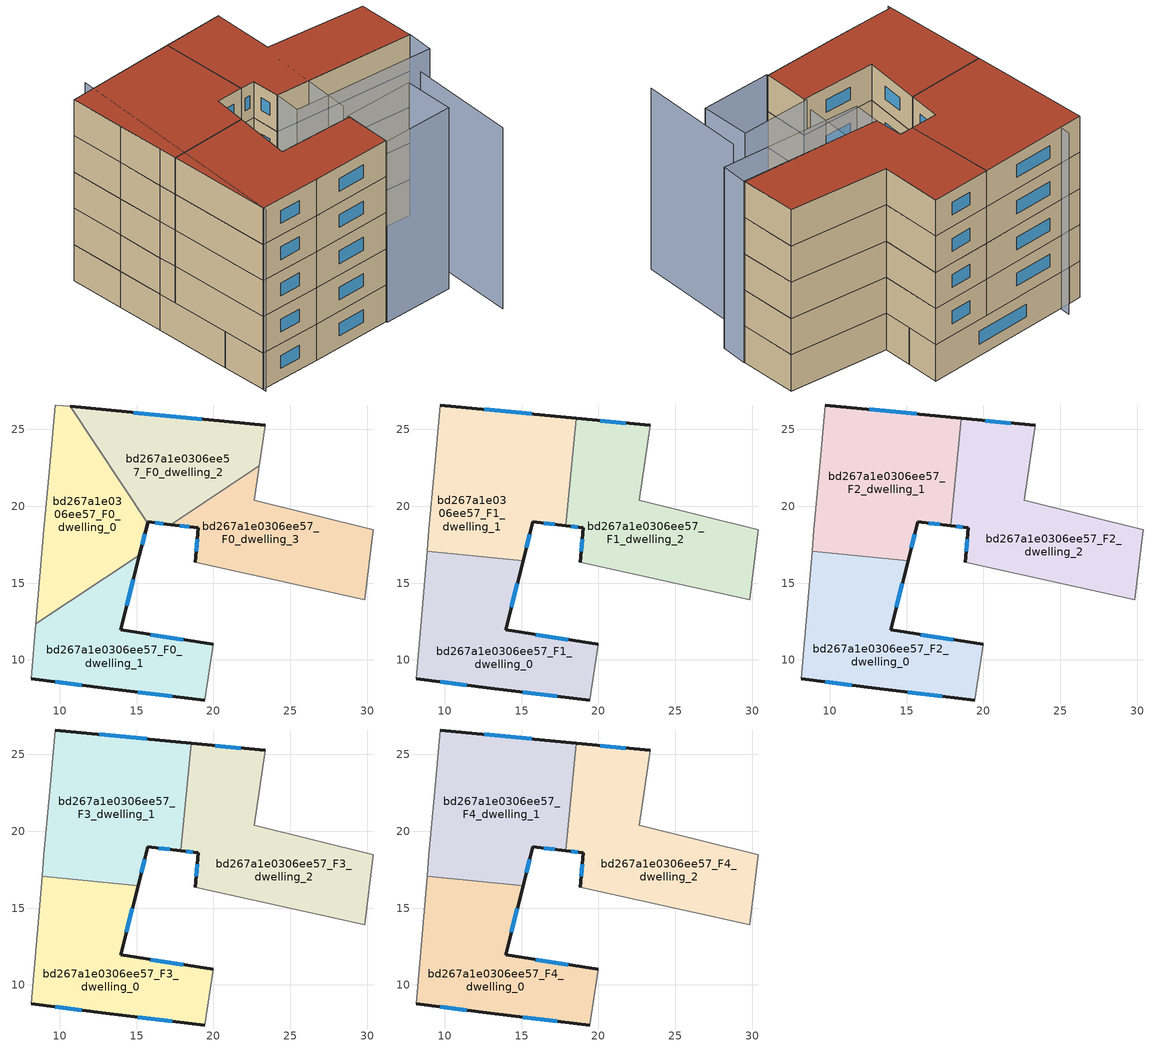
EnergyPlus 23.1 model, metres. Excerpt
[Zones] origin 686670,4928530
bd267a1e0306ee57_F0_dwelling_0
 floor ground (EU_floor_Construction): 10.69,26.49 15.72,18.9 15.19,16.82 8.45,12.35 8.98,18.47 9.34,22.24 9.71,26.59 z0
 wall outside (EU_wall_Construction): 15.19,16.82 15.72,18.9 z0:3
 wall adiabatic (EU_wall_Construction): 10.69,26.49 9.71,26.59 9.34,22.24 8.98,18.47 8.45,12.35 z0:3
 wall to bd267a1e0306ee57_F0_dwelling_2 (EU_wall_Construction): 15.72,18.9 10.69,26.49 z0:3
 wall to bd267a1e0306ee57_F0_dwelling_1 (EU_wall_Construction): 8.45,12.35 15.19,16.82 z0:3
 window (EU_Window_Construction): 15.36,17.5 15.55,18.23 z0.98:2.02
bd267a1e0306ee57_F0_dwelling_1
 floor ground (EU_floor_Construction): 15.19,16.82 13.97,11.96 19.99,11.02 19.42,7.4 13.01,8.15 8.14,8.78 8.45,12.35 z0
 wall outside (EU_wall_Construction): 19.99,11.02 13.97,11.96 15.19,16.82 / 8.14,8.78 13.01,8.15 19.42,7.4 z0:3
 wall adiabatic (EU_wall_Construction): 19.42,7.4 19.99,11.02 / 8.45,12.35 8.14,8.78 z0:3
 window (EU_Window_Construction): 14.37,13.54 14.8,15.24 / 18.03,11.33 15.93,11.65 / 15.09,7.9 17.34,7.64 / 9.73,8.58 11.43,8.35 z0.98:2.02
bd267a1e0306ee57_F0_dwelling_2
 floor ground (EU_floor_Construction): 23.36,25.26 22.98,22.62 17.23,18.81 15.74,18.99 15.72,18.9 10.69,26.49 z0
 wall outside (EU_wall_Construction): 23.36,25.26 10.69,26.49 / 15.72,18.9 15.74,18.99 17.23,18.81 z0:3
 wall adiabatic (EU_wall_Construction): 22.98,22.62 23.36,25.26 z0:3
 wall to bd267a1e0306ee57_F0_dwelling_3 (EU_wall_Construction): 17.23,18.81 22.98,22.62 z0:3
 window (EU_Window_Construction): 19.24,25.66 14.81,26.09 / 16.22,18.93 16.74,18.87 z0.98:2.02
bd267a1e0306ee57_F0_dwelling_3
 floor ground (EU_floor_Construction): 30.41,18.49 29.86,13.92 18.81,16.35 19.02,18.6 17.23,18.81 22.98,22.62 22.66,20.39 z0
 wall outside (EU_wall_Construction): 17.23,18.81 19.02,18.6 18.81,16.35 z0:3
 wall adiabatic (EU_wall_Construction): 18.81,16.35 29.86,13.92 30.41,18.49 22.66,20.39 22.98,22.62 z0:3
 window (EU_Window_Construction): 18.95,17.86 18.88,17.08 / 17.81,18.74 18.44,18.67 z0.98:2.02
bd267a1e0306ee57_F1_dwelling_0
 floor to bd267a1e0306ee57_F0_dwelling_1 (EU_floor_Construction): 15.1,16.47 13.97,11.96 19.99,11.02 19.42,7.4 13.01,8.15 8.14,8.78 8.45,12.35 14.71,16.51 z3
 floor to bd267a1e0306ee57_F0_dwelling_0 (EU_floor_Construction): 14.71,16.51 8.45,12.35 8.86,17.08 z3
 wall outside (EU_wall_Construction): 8.14,8.78 13.01,8.15 19.42,7.4 / 19.99,11.02 13.97,11.96 15.1,16.47 z3:6
 wall adiabatic (EU_wall_Construction): 8.86,17.08 8.14,8.78 / 19.42,7.4 19.99,11.02 z3:6
 wall to bd267a1e0306ee57_F1_dwelling_1 (EU_wall_Construction): 15.1,16.47 8.86,17.08 z3:6
 window (EU_Window_Construction): 15.09,7.9 17.34,7.64 / 9.73,8.58 11.43,8.35 / 14.34,13.42 14.74,15 / 18.03,11.33 15.93,11.65 z3.98:5.02
bd267a1e0306ee57_F1_dwelling_1
 floor to bd267a1e0306ee57_F0_dwelling_0 (EU_floor_Construction): 10.69,26.49 15.72,18.9 15.19,16.82 14.71,16.51 8.86,17.08 8.98,18.47 9.34,22.24 9.71,26.59 z3
 floor to bd267a1e0306ee57_F0_dwelling_2 (EU_floor_Construction): 18.55,25.72 17.92,19.27 17.23,18.81 15.74,18.99 15.72,18.9 10.69,26.49 z3
 floor to bd267a1e0306ee57_F0_dwelling_1 (EU_floor_Construction): 15.19,16.82 15.1,16.47 14.71,16.51 z3
 floor to bd267a1e0306ee57_F0_dwelling_3 (EU_floor_Construction): 17.92,19.27 17.87,18.73 17.23,18.81 z3
 wall outside (EU_wall_Construction): 18.55,25.72 9.71,26.59 / 15.1,16.47 15.74,18.99 17.87,18.73 z3:6
 wall adiabatic (EU_wall_Construction): 9.71,26.59 9.34,22.24 8.98,18.47 8.86,17.08 z3:6
 wall to bd267a1e0306ee57_F1_dwelling_2 (EU_wall_Construction): 17.87,18.73 18.55,25.72 z3:6
 window (EU_Window_Construction): 15.68,26.01 12.58,26.31 / 16.43,18.9 17.18,18.82 / 15.31,17.29 15.53,18.17 z3.98:5.02
bd267a1e0306ee57_F1_dwelling_2
 floor to bd267a1e0306ee57_F0_dwelling_2 (EU_floor_Construction): 23.36,25.26 22.98,22.62 17.92,19.27 18.55,25.72 z3
 floor to bd267a1e0306ee57_F0_dwelling_3 (EU_floor_Construction): 30.41,18.49 29.86,13.92 18.81,16.35 19.02,18.6 17.87,18.73 17.92,19.27 22.98,22.62 22.66,20.39 z3
 wall outside (EU_wall_Construction): 23.36,25.26 18.55,25.72 / 17.87,18.73 19.02,18.6 18.81,16.35 z3:6
 wall adiabatic (EU_wall_Construction): 18.81,16.35 29.86,13.92 30.41,18.49 22.66,20.39 23.36,25.26 z3:6
 window (EU_Window_Construction): 21.8,25.41 20.11,25.57 / 18.95,17.86 18.88,17.08 / 18.24,18.69 18.65,18.64 z3.98:5.02
bd267a1e0306ee57_F2_dwelling_0
 floor to bd267a1e0306ee57_F1_dwelling_0 (EU_floor_Construction): 15.1,16.47 13.97,11.96 19.99,11.02 19.42,7.4 13.01,8.15 8.14,8.78 8.86,17.08 z6
 wall outside (EU_wall_Construction): 8.14,8.78 13.01,8.15 19.42,7.4 / 19.99,11.02 13.97,11.96 15.1,16.47 z6:9
 wall adiabatic (EU_wall_Construction): 8.86,17.08 8.14,8.78 / 19.42,7.4 19.99,11.02 z6:9
 wall to bd267a1e0306ee57_F2_dwelling_1 (EU_wall_Construction): 15.1,16.47 8.86,17.08 z6:9
 window (EU_Window_Construction): 15.09,7.9 17.34,7.64 / 9.73,8.58 11.43,8.35 / 14.34,13.42 14.74,15 / 18.03,11.33 15.93,11.65 z6.98:8.02
bd267a1e0306ee57_F2_dwelling_1
 floor to bd267a1e0306ee57_F1_dwelling_1 (EU_floor_Construction): 18.55,25.72 17.87,18.73 15.74,18.99 15.1,16.47 8.86,17.08 8.98,18.47 9.34,22.24 9.71,26.59 z6
 wall outside (EU_wall_Construction): 18.55,25.72 9.71,26.59 / 15.1,16.47 15.74,18.99 17.87,18.73 z6:9
 wall adiabatic (EU_wall_Construction): 9.71,26.59 9.34,22.24 8.98,18.47 8.86,17.08 z6:9
 wall to bd267a1e0306ee57_F2_dwelling_2 (EU_wall_Construction): 17.87,18.73 18.55,25.72 z6:9
 window (EU_Window_Construction): 15.68,26.01 12.58,26.31 / 16.43,18.9 17.18,18.82 / 15.31,17.29 15.53,18.17 z6.98:8.02
bd267a1e0306ee57_F2_dwelling_2
 floor to bd267a1e0306ee57_F1_dwelling_2 (EU_floor_Construction): 23.36,25.26 22.66,20.39 30.41,18.49 29.86,13.92 18.81,16.35 19.02,18.6 17.87,18.73 18.55,25.72 z6
 wall outside (EU_wall_Construction): 23.36,25.26 18.55,25.72 / 17.87,18.73 19.02,18.6 18.81,16.35 z6:9
 wall adiabatic (EU_wall_Construction): 18.81,16.35 29.86,13.92 30.41,18.49 22.66,20.39 23.36,25.26 z6:9
 window (EU_Window_Construction): 21.8,25.41 20.11,25.57 / 18.95,17.86 18.88,17.08 / 18.24,18.69 18.65,18.64 z6.98:8.02
bd267a1e0306ee57_F3_dwelling_0
 floor to bd267a1e0306ee57_F2_dwelling_0 (EU_floor_Construction): 15.1,16.47 13.97,11.96 19.99,11.02 19.42,7.4 13.01,8.15 8.14,8.78 8.86,17.08 z9
 wall outside (EU_wall_Construction): 8.14,8.78 13.01,8.15 19.42,7.4 / 19.99,11.02 13.97,11.96 15.1,16.47 z9:12
 wall adiabatic (EU_wall_Construction): 8.86,17.08 8.14,8.78 / 19.42,7.4 19.99,11.02 z9:12
 wall to bd267a1e0306ee57_F3_dwelling_1 (EU_wall_Construction): 15.1,16.47 8.86,17.08 z9:12
 window (EU_Window_Construction): 15.09,7.9 17.34,7.64 / 9.73,8.58 11.43,8.35 / 14.34,13.42 14.74,15 / 18.03,11.33 15.93,11.65 z9.98:11.02
bd267a1e0306ee57_F3_dwelling_1
 floor to bd267a1e0306ee57_F2_dwelling_1 (EU_floor_Construction): 18.55,25.72 17.87,18.73 15.74,18.99 15.1,16.47 8.86,17.08 8.98,18.47 9.34,22.24 9.71,26.59 z9
 wall outside (EU_wall_Construction): 18.55,25.72 9.71,26.59 / 15.1,16.47 15.74,18.99 17.87,18.73 z9:12
 wall adiabatic (EU_wall_Construction): 9.71,26.59 9.34,22.24 8.98,18.47 8.86,17.08 z9:12
 wall to bd267a1e0306ee57_F3_dwelling_2 (EU_wall_Construction): 17.87,18.73 18.55,25.72 z9:12
 window (EU_Window_Construction): 15.68,26.01 12.58,26.31 / 16.43,18.9 17.18,18.82 / 15.31,17.29 15.53,18.17 z9.98:11.02
bd267a1e0306ee57_F3_dwelling_2
 floor to bd267a1e0306ee57_F2_dwelling_2 (EU_floor_Construction): 23.36,25.26 22.66,20.39 30.41,18.49 29.86,13.92 18.81,16.35 19.02,18.6 17.87,18.73 18.55,25.72 z9
 wall outside (EU_wall_Construction): 23.36,25.26 18.55,25.72 / 17.87,18.73 19.02,18.6 18.81,16.35 z9:12
 wall adiabatic (EU_wall_Construction): 18.81,16.35 29.86,13.92 30.41,18.49 22.66,20.39 23.36,25.26 z9:12
 window (EU_Window_Construction): 21.8,25.41 20.11,25.57 / 18.95,17.86 18.88,17.08 / 18.24,18.69 18.65,18.64 z9.98:11.02
bd267a1e0306ee57_F4_dwelling_0
 floor to bd267a1e0306ee57_F3_dwelling_0 (EU_floor_Construction): 15.1,16.47 13.97,11.96 19.99,11.02 19.42,7.4 13.01,8.15 8.14,8.78 8.86,17.08 z12
 wall outside (EU_wall_Construction): 8.14,8.78 13.01,8.15 19.42,7.4 / 19.99,11.02 13.97,11.96 15.1,16.47 z12:15
 wall adiabatic (EU_wall_Construction): 8.86,17.08 8.14,8.78 / 19.42,7.4 19.99,11.02 z12:15
 wall to bd267a1e0306ee57_F4_dwelling_1 (EU_wall_Construction): 15.1,16.47 8.86,17.08 z12:15
 window (EU_Window_Construction): 15.09,7.9 17.34,7.64 / 9.73,8.58 11.43,8.35 / 14.34,13.42 14.74,15 / 18.03,11.33 15.93,11.65 z12.98:14.02
 roof outside (EU_roof_Construction): 19.42,7.4 19.99,11.02 13.97,11.96 15.1,16.47 8.86,17.08 8.14,8.78 13.01,8.15 z15
bd267a1e0306ee57_F4_dwelling_1
 floor to bd267a1e0306ee57_F3_dwelling_1 (EU_floor_Construction): 18.55,25.72 17.87,18.73 15.74,18.99 15.1,16.47 8.86,17.08 8.98,18.47 9.34,22.24 9.71,26.59 z12
 wall outside (EU_wall_Construction): 18.55,25.72 9.71,26.59 / 15.1,16.47 15.74,18.99 17.87,18.73 z12:15
 wall adiabatic (EU_wall_Construction): 9.71,26.59 9.34,22.24 8.98,18.47 8.86,17.08 z12:15
 wall to bd267a1e0306ee57_F4_dwelling_2 (EU_wall_Construction): 17.87,18.73 18.55,25.72 z12:15
 window (EU_Window_Construction): 15.68,26.01 12.58,26.31 / 16.43,18.9 17.18,18.82 / 15.31,17.29 15.53,18.17 z12.98:14.02
 roof outside (EU_roof_Construction): 17.87,18.73 18.55,25.72 9.71,26.59 9.34,22.24 8.98,18.47 8.86,17.08 15.1,16.47 15.74,18.99 z15
bd267a1e0306ee57_F4_dwelling_2
 floor to bd267a1e0306ee57_F3_dwelling_2 (EU_floor_Construction): 23.36,25.26 22.66,20.39 30.41,18.49 29.86,13.92 18.81,16.35 19.02,18.6 17.87,18.73 18.55,25.72 z12
 wall outside (EU_wall_Construction): 23.36,25.26 18.55,25.72 / 17.87,18.73 19.02,18.6 18.81,16.35 z12:15
 wall adiabatic (EU_wall_Construction): 18.81,16.35 29.86,13.92 30.41,18.49 22.66,20.39 23.36,25.26 z12:15
 window (EU_Window_Construction): 21.8,25.41 20.11,25.57 / 18.95,17.86 18.88,17.08 / 18.24,18.69 18.65,18.64 z12.98:14.02
 roof outside (EU_roof_Construction): 29.86,13.92 30.41,18.49 22.66,20.39 23.36,25.26 18.55,25.72 17.87,18.73 19.02,18.6 18.81,16.35 z15
shading: 25.58,2.26 27.05,10.62 / 20.64,12.13 23.36,25.26 / 11.69,27.25 8.1,8.54 / 25.54,10.44 25.04,6.54 / 25.04,6.54 19.41,7.28 / 19.41,7.28 19.92,11.17 / 19.92,11.17 25.54,10.44 / 29.48,11.88 18.37,14.25 / 18.37,14.25 18.81,16.35 / 18.81,16.35 29.93,13.97 / 29.93,13.97 29.48,11.88 z0:15
[Building]
EU S2 Campaign: North Axis=0; Terrain=City; Solar Distribution=FullExterior
[Site:Location]
Bologna: Latitude=44.5; Longitude=11.25; Time Zone=1; Elevation=37
[SizingPeriod:WeatherFileDays]
AnnualSizingPeriod: Begin Month=1; Begin Day of Month=1; End Month=12; End Day of Month=31; Day of Week for Start Day=Monday; Use Weather File Daylight Saving Period=No; Use Weather File Rain and Snow Indicators=No
[MATERIAL]
EU_InternalMass_Material: Roughness=MediumRough; Thickness=0.1; Conductivity=1; Density=1800; Specific Heat=900; Thermal Absorptance=0.9; Solar Absorptance=0.7; Visible Absorptance=0.7
[MATERIAL:NOMASS] Roughness=MediumRough; Thermal Absorptance=0.9; Solar Absorptance=0.7; Visible Absorptance=0.7
Name | Thermal Resistance
EU_wall_NoMass | 0.905828
EU_roof_NoMass | 0.37593
EU_floor_NoMass | 0.67114
[WINDOWMATERIAL:SIMPLEGLAZINGSYSTEM]
EU_Window_SimpleGlazing: UFactor=4.52486; Solar Heat Gain Coefficient=0.85; Visible Transmittance=0.85
[CONSTRUCTION]
EU_wall_Construction: EU_wall_NoMass
EU_roof_Construction: EU_roof_NoMass
EU_floor_Construction: EU_floor_NoMass
EU_InternalMass_Construction: EU_InternalMass_Material
EU_Window_Construction: EU_Window_SimpleGlazing
[ZONE] Type=1; Multiplier=1; Ceiling Height=autocalculate; Floor Area=autocalculate; Part of Total Floor Area=Yes
Name | Volume
bd267a1e0306ee57_F0_dwelling_0 | 170.73
bd267a1e0306ee57_F1_dwelling_0; bd267a1e0306ee57_F2_dwelling_0; bd267a1e0306ee57_F3_dwelling_0; bd267a1e0306ee57_F4_dwelling_0 | 212.328
bd267a1e0306ee57_F0_dwelling_1 | 170.713
bd267a1e0306ee57_F1_dwelling_1; bd267a1e0306ee57_F2_dwelling_1; bd267a1e0306ee57_F3_dwelling_1; bd267a1e0306ee57_F4_dwelling_1 | 235.284
bd267a1e0306ee57_F0_dwelling_2 | 170.725
bd267a1e0306ee57_F1_dwelling_2; bd267a1e0306ee57_F2_dwelling_2; bd267a1e0306ee57_F3_dwelling_2; bd267a1e0306ee57_F4_dwelling_2 | 235.282
bd267a1e0306ee57_F0_dwelling_3 | 170.722
[INTERNALMASS] Construction=EU_InternalMass_Construction
Name | Zone or ZoneList | Surface Area
bd267a1e0306ee57_F0_dwelling_0_EU_InternalMass | bd267a1e0306ee57_F0_dwelling_0 | 56.9108
bd267a1e0306ee57_F0_dwelling_1_EU_InternalMass | bd267a1e0306ee57_F0_dwelling_1 | 56.9029
bd267a1e0306ee57_F0_dwelling_2_EU_InternalMass | bd267a1e0306ee57_F0_dwelling_2 | 56.907
bd267a1e0306ee57_F0_dwelling_3_EU_InternalMass | bd267a1e0306ee57_F0_dwelling_3 | 56.9095
bd267a1e0306ee57_F1_dwelling_0_EU_InternalMass | bd267a1e0306ee57_F1_dwelling_0 | 70.7757
bd267a1e0306ee57_F1_dwelling_1_EU_InternalMass | bd267a1e0306ee57_F1_dwelling_1 | 78.427
bd267a1e0306ee57_F1_dwelling_2_EU_InternalMass | bd267a1e0306ee57_F1_dwelling_2 | 78.4286
bd267a1e0306ee57_F2_dwelling_0_EU_InternalMass | bd267a1e0306ee57_F2_dwelling_0 | 70.7757
bd267a1e0306ee57_F2_dwelling_1_EU_InternalMass | bd267a1e0306ee57_F2_dwelling_1 | 78.427
bd267a1e0306ee57_F2_dwelling_2_EU_InternalMass | bd267a1e0306ee57_F2_dwelling_2 | 78.4286
bd267a1e0306ee57_F3_dwelling_0_EU_InternalMass | bd267a1e0306ee57_F3_dwelling_0 | 70.7757
bd267a1e0306ee57_F3_dwelling_1_EU_InternalMass | bd267a1e0306ee57_F3_dwelling_1 | 78.427
bd267a1e0306ee57_F3_dwelling_2_EU_InternalMass | bd267a1e0306ee57_F3_dwelling_2 | 78.4286
bd267a1e0306ee57_F4_dwelling_0_EU_InternalMass | bd267a1e0306ee57_F4_dwelling_0 | 70.7757
bd267a1e0306ee57_F4_dwelling_1_EU_InternalMass | bd267a1e0306ee57_F4_dwelling_1 | 78.427
bd267a1e0306ee57_F4_dwelling_2_EU_InternalMass | bd267a1e0306ee57_F4_dwelling_2 | 78.4286
[OTHEREQUIPMENT] Fuel Type=Electricity; Design Level Calculation Method=Watts/Area; Power per Zone Floor Area=1; Fraction Latent=0; Fraction Radiant=0; Fraction Lost=0; Carbon Dioxide Generation Rate=0; EndUse Subcategory=EU_Step8_InternalGains
Name | Zone or ZoneList or Space or SpaceList | Schedule
EU_Step8_InternalGain_bd267a1e0306ee57_F0_dwelling_0_f000 | bd267a1e0306ee57_F0_dwelling_0 | EU_Step8_GainSchedule_bd267a1e0306ee57_F0_dwelling_0_f000
EU_Step8_InternalGain_bd267a1e0306ee57_F0_dwelling_1_f000 | bd267a1e0306ee57_F0_dwelling_1 | EU_Step8_GainSchedule_bd267a1e0306ee57_F0_dwelling_1_f000
EU_Step8_InternalGain_bd267a1e0306ee57_F0_dwelling_2_f000 | bd267a1e0306ee57_F0_dwelling_2 | EU_Step8_GainSchedule_bd267a1e0306ee57_F0_dwelling_2_f000
EU_Step8_InternalGain_bd267a1e0306ee57_F0_dwelling_3_f000 | bd267a1e0306ee57_F0_dwelling_3 | EU_Step8_GainSchedule_bd267a1e0306ee57_F0_dwelling_3_f000
EU_Step8_InternalGain_bd267a1e0306ee57_F1_dwelling_0_f000 | bd267a1e0306ee57_F1_dwelling_0 | EU_Step8_GainSchedule_bd267a1e0306ee57_F1_dwelling_0_f000
EU_Step8_InternalGain_bd267a1e0306ee57_F1_dwelling_1_f000 | bd267a1e0306ee57_F1_dwelling_1 | EU_Step8_GainSchedule_bd267a1e0306ee57_F1_dwelling_1_f000
EU_Step8_InternalGain_bd267a1e0306ee57_F1_dwelling_2_f000 | bd267a1e0306ee57_F1_dwelling_2 | EU_Step8_GainSchedule_bd267a1e0306ee57_F1_dwelling_2_f000
EU_Step8_InternalGain_bd267a1e0306ee57_F2_dwelling_0_f000 | bd267a1e0306ee57_F2_dwelling_0 | EU_Step8_GainSchedule_bd267a1e0306ee57_F2_dwelling_0_f000
EU_Step8_InternalGain_bd267a1e0306ee57_F2_dwelling_1_f000 | bd267a1e0306ee57_F2_dwelling_1 | EU_Step8_GainSchedule_bd267a1e0306ee57_F2_dwelling_1_f000
EU_Step8_InternalGain_bd267a1e0306ee57_F2_dwelling_2_f000 | bd267a1e0306ee57_F2_dwelling_2 | EU_Step8_GainSchedule_bd267a1e0306ee57_F2_dwelling_2_f000
EU_Step8_InternalGain_bd267a1e0306ee57_F3_dwelling_0_f000 | bd267a1e0306ee57_F3_dwelling_0 | EU_Step8_GainSchedule_bd267a1e0306ee57_F3_dwelling_0_f000
EU_Step8_InternalGain_bd267a1e0306ee57_F3_dwelling_1_f000 | bd267a1e0306ee57_F3_dwelling_1 | EU_Step8_GainSchedule_bd267a1e0306ee57_F3_dwelling_1_f000
EU_Step8_InternalGain_bd267a1e0306ee57_F3_dwelling_2_f000 | bd267a1e0306ee57_F3_dwelling_2 | EU_Step8_GainSchedule_bd267a1e0306ee57_F3_dwelling_2_f000
EU_Step8_InternalGain_bd267a1e0306ee57_F4_dwelling_0_f000 | bd267a1e0306ee57_F4_dwelling_0 | EU_Step8_GainSchedule_bd267a1e0306ee57_F4_dwelling_0_f000
EU_Step8_InternalGain_bd267a1e0306ee57_F4_dwelling_1_f000 | bd267a1e0306ee57_F4_dwelling_1 | EU_Step8_GainSchedule_bd267a1e0306ee57_F4_dwelling_1_f000
EU_Step8_InternalGain_bd267a1e0306ee57_F4_dwelling_2_f000 | bd267a1e0306ee57_F4_dwelling_2 | EU_Step8_GainSchedule_bd267a1e0306ee57_F4_dwelling_2_f000
[ZONEVENTILATION:DESIGNFLOWRATE] Schedule=EU_AlwaysOn; Design Flow Rate Calculation Method=AirChanges/Hour; Air Changes per Hour=0.73129; Ventilation Type=Natural; Fan Pressure Rise=0; Fan Total Efficiency=1; Constant Term Coefficient=1; Temperature Term Coefficient=0; Velocity Term Coefficient=0; Velocity Squared Term Coefficient=0; Minimum Indoor Temperature=-100; Maximum Indoor Temperature=100; Delta Temperature=-100; Minimum Outdoor Temperature=-100; Maximum Outdoor Temperature=100; Maximum Wind Speed=40
Name | Zone or ZoneList or Space or SpaceList
EU_ConstantAir_bd267a1e0306ee57_F0_dwelling_0 | bd267a1e0306ee57_F0_dwelling_0
EU_ConstantAir_bd267a1e0306ee57_F0_dwelling_1 | bd267a1e0306ee57_F0_dwelling_1
EU_ConstantAir_bd267a1e0306ee57_F0_dwelling_2 | bd267a1e0306ee57_F0_dwelling_2
EU_ConstantAir_bd267a1e0306ee57_F0_dwelling_3 | bd267a1e0306ee57_F0_dwelling_3
EU_ConstantAir_bd267a1e0306ee57_F1_dwelling_0 | bd267a1e0306ee57_F1_dwelling_0
EU_ConstantAir_bd267a1e0306ee57_F1_dwelling_1 | bd267a1e0306ee57_F1_dwelling_1
EU_ConstantAir_bd267a1e0306ee57_F1_dwelling_2 | bd267a1e0306ee57_F1_dwelling_2
EU_ConstantAir_bd267a1e0306ee57_F2_dwelling_0 | bd267a1e0306ee57_F2_dwelling_0
EU_ConstantAir_bd267a1e0306ee57_F2_dwelling_1 | bd267a1e0306ee57_F2_dwelling_1
EU_ConstantAir_bd267a1e0306ee57_F2_dwelling_2 | bd267a1e0306ee57_F2_dwelling_2
EU_ConstantAir_bd267a1e0306ee57_F3_dwelling_0 | bd267a1e0306ee57_F3_dwelling_0
EU_ConstantAir_bd267a1e0306ee57_F3_dwelling_1 | bd267a1e0306ee57_F3_dwelling_1
EU_ConstantAir_bd267a1e0306ee57_F3_dwelling_2 | bd267a1e0306ee57_F3_dwelling_2
EU_ConstantAir_bd267a1e0306ee57_F4_dwelling_0 | bd267a1e0306ee57_F4_dwelling_0
EU_ConstantAir_bd267a1e0306ee57_F4_dwelling_1 | bd267a1e0306ee57_F4_dwelling_1
EU_ConstantAir_bd267a1e0306ee57_F4_dwelling_2 | bd267a1e0306ee57_F4_dwelling_2
[HVACTEMPLATE:THERMOSTAT] Constant Heating Setpoint=20; Constant Cooling Setpoint=50
EU_HeatOnly_bd267a1e0306ee57_F0_dwelling_0; EU_HeatOnly_bd267a1e0306ee57_F0_dwelling_1; EU_HeatOnly_bd267a1e0306ee57_F0_dwelling_2; EU_HeatOnly_bd267a1e0306ee57_F0_dwelling_3; EU_HeatOnly_bd267a1e0306ee57_F1_dwelling_0; EU_HeatOnly_bd267a1e0306ee57_F1_dwelling_1; EU_HeatOnly_bd267a1e0306ee57_F1_dwelling_2; EU_HeatOnly_bd267a1e0306ee57_F2_dwelling_0; EU_HeatOnly_bd267a1e0306ee57_F2_dwelling_1; EU_HeatOnly_bd267a1e0306ee57_F2_dwelling_2; EU_HeatOnly_bd267a1e0306ee57_F3_dwelling_0; EU_HeatOnly_bd267a1e0306ee57_F3_dwelling_1; EU_HeatOnly_bd267a1e0306ee57_F3_dwelling_2; EU_HeatOnly_bd267a1e0306ee57_F4_dwelling_0; EU_HeatOnly_bd267a1e0306ee57_F4_dwelling_1; EU_HeatOnly_bd267a1e0306ee57_F4_dwelling_2
[HVACTEMPLATE:ZONE:IDEALLOADSAIRSYSTEM] System Availability Schedule=EU_AlwaysOn; Maximum Heating Supply Air Temperature=50; Minimum Cooling Supply Air Temperature=13; Maximum Heating Supply Air Humidity Ratio=0.0156; Minimum Cooling Supply Air Humidity Ratio=0.0077; Heating Limit=NoLimit; Cooling Limit=NoLimit; Heating Availability Schedule=EU_AlwaysOn; Cooling Availability Schedule=EU_CoolingOff; Dehumidification Control Type=ConstantSensibleHeatRatio; Cooling Sensible Heat Ratio=0.7; Dehumidification Setpoint=60; Humidification Control Type=None; Humidification Setpoint=30; Outdoor Air Method=None; Outdoor Air Flow Rate per Person=0.00944; Outdoor Air Flow Rate per Zone Floor Area=0; Outdoor Air Flow Rate per Zone=0; Demand Controlled Ventilation Type=None; Outdoor Air Economizer Type=NoEconomizer; Heat Recovery Type=None; Sensible Heat Recovery Effectiveness=0.7; Latent Heat Recovery Effectiveness=0.65
Name | Template Thermostat
bd267a1e0306ee57_F0_dwelling_0 | EU_HeatOnly_bd267a1e0306ee57_F0_dwelling_0
bd267a1e0306ee57_F0_dwelling_1 | EU_HeatOnly_bd267a1e0306ee57_F0_dwelling_1
bd267a1e0306ee57_F0_dwelling_2 | EU_HeatOnly_bd267a1e0306ee57_F0_dwelling_2
bd267a1e0306ee57_F0_dwelling_3 | EU_HeatOnly_bd267a1e0306ee57_F0_dwelling_3
bd267a1e0306ee57_F1_dwelling_0 | EU_HeatOnly_bd267a1e0306ee57_F1_dwelling_0
bd267a1e0306ee57_F1_dwelling_1 | EU_HeatOnly_bd267a1e0306ee57_F1_dwelling_1
bd267a1e0306ee57_F1_dwelling_2 | EU_HeatOnly_bd267a1e0306ee57_F1_dwelling_2
bd267a1e0306ee57_F2_dwelling_0 | EU_HeatOnly_bd267a1e0306ee57_F2_dwelling_0
bd267a1e0306ee57_F2_dwelling_1 | EU_HeatOnly_bd267a1e0306ee57_F2_dwelling_1
bd267a1e0306ee57_F2_dwelling_2 | EU_HeatOnly_bd267a1e0306ee57_F2_dwelling_2
bd267a1e0306ee57_F3_dwelling_0 | EU_HeatOnly_bd267a1e0306ee57_F3_dwelling_0
bd267a1e0306ee57_F3_dwelling_1 | EU_HeatOnly_bd267a1e0306ee57_F3_dwelling_1
bd267a1e0306ee57_F3_dwelling_2 | EU_HeatOnly_bd267a1e0306ee57_F3_dwelling_2
bd267a1e0306ee57_F4_dwelling_0 | EU_HeatOnly_bd267a1e0306ee57_F4_dwelling_0
bd267a1e0306ee57_F4_dwelling_1 | EU_HeatOnly_bd267a1e0306ee57_F4_dwelling_1
bd267a1e0306ee57_F4_dwelling_2 | EU_HeatOnly_bd267a1e0306ee57_F4_dwelling_2
[SIZING:ZONE] Zone Cooling Design Supply Air Temperature Input Method=SupplyAirTemperature; Zone Cooling Design Supply Air Temperature=13; Zone Heating Design Supply Air Temperature Input Method=SupplyAirTemperature; Zone Heating Design Supply Air Temperature=50; Zone Cooling Design Supply Air Humidity Ratio=0.008; Zone Heating Design Supply Air Humidity Ratio=0.008; Cooling Design Air Flow Method=DesignDay; Cooling Design Air Flow Rate=0; Cooling Minimum Air Flow per Zone Floor Area=0.000762; Cooling Minimum Air Flow=0; Cooling Minimum Air Flow Fraction=0.2; Heating Design Air Flow Method=DesignDay; Heating Design Air Flow Rate=0; Heating Maximum Air Flow per Zone Floor Area=0.002032; Heating Maximum Air Flow=0.141576; Heating Maximum Air Flow Fraction=0.3; Account for Dedicated Outdoor Air System=No; Dedicated Outdoor Air System Control Strategy=NeutralSupplyAir; Dedicated Outdoor Air Low Setpoint Temperature for Design=autosize; Dedicated Outdoor Air High Setpoint Temperature for Design=autosize; Zone Load Sizing Method=Sensible Load Only No Latent Load; Zone Latent Cooling Design Supply Air Humidity Ratio Input Method=HumidityRatioDifference; Zone Cooling Design Supply Air Humidity Ratio Difference=0.005; Zone Latent Heating Design Supply Air Humidity Ratio Input Method=HumidityRatioDifference; Zone Humidification Design Supply Air Humidity Ratio Difference=0.005
bd267a1e0306ee57_F0_dwelling_0; bd267a1e0306ee57_F0_dwelling_1; bd267a1e0306ee57_F0_dwelling_2; bd267a1e0306ee57_F0_dwelling_3; bd267a1e0306ee57_F1_dwelling_0; bd267a1e0306ee57_F1_dwelling_1; bd267a1e0306ee57_F1_dwelling_2; bd267a1e0306ee57_F2_dwelling_0; bd267a1e0306ee57_F2_dwelling_1; bd267a1e0306ee57_F2_dwelling_2; bd267a1e0306ee57_F3_dwelling_0; bd267a1e0306ee57_F3_dwelling_1; bd267a1e0306ee57_F3_dwelling_2; bd267a1e0306ee57_F4_dwelling_0; bd267a1e0306ee57_F4_dwelling_1; bd267a1e0306ee57_F4_dwelling_2
[SCHEDULE:CONSTANT]
Name | Hourly Value
EU_AlwaysOn | 1
EU_CoolingOff | 0
[SCHEDULE:FILE] Column Number=1; Rows to Skip at Top=0; Number of Hours of Data=8760; Column Separator=Comma; Interpolate to Timestep=No; Minutes per Item=60; Adjust Schedule for Daylight Savings=Yes
Name | File
EU_Step8_GainSchedule_bd267a1e0306ee57_F0_dwelling_0_f000 | ../../schedules/bd267a1e0306ee57/bd267a1e0306ee57_F0_dwelling_0_f000_gain.csv
EU_Step8_GainSchedule_bd267a1e0306ee57_F0_dwelling_1_f000 | ../../schedules/bd267a1e0306ee57/bd267a1e0306ee57_F0_dwelling_1_f000_gain.csv
EU_Step8_GainSchedule_bd267a1e0306ee57_F0_dwelling_2_f000 | ../../schedules/bd267a1e0306ee57/bd267a1e0306ee57_F0_dwelling_2_f000_gain.csv
EU_Step8_GainSchedule_bd267a1e0306ee57_F0_dwelling_3_f000 | ../../schedules/bd267a1e0306ee57/bd267a1e0306ee57_F0_dwelling_3_f000_gain.csv
EU_Step8_GainSchedule_bd267a1e0306ee57_F1_dwelling_0_f000 | ../../schedules/bd267a1e0306ee57/bd267a1e0306ee57_F1_dwelling_0_f000_gain.csv
EU_Step8_GainSchedule_bd267a1e0306ee57_F1_dwelling_1_f000 | ../../schedules/bd267a1e0306ee57/bd267a1e0306ee57_F1_dwelling_1_f000_gain.csv
EU_Step8_GainSchedule_bd267a1e0306ee57_F1_dwelling_2_f000 | ../../schedules/bd267a1e0306ee57/bd267a1e0306ee57_F1_dwelling_2_f000_gain.csv
EU_Step8_GainSchedule_bd267a1e0306ee57_F2_dwelling_0_f000 | ../../schedules/bd267a1e0306ee57/bd267a1e0306ee57_F2_dwelling_0_f000_gain.csv
EU_Step8_GainSchedule_bd267a1e0306ee57_F2_dwelling_1_f000 | ../../schedules/bd267a1e0306ee57/bd267a1e0306ee57_F2_dwelling_1_f000_gain.csv
EU_Step8_GainSchedule_bd267a1e0306ee57_F2_dwelling_2_f000 | ../../schedules/bd267a1e0306ee57/bd267a1e0306ee57_F2_dwelling_2_f000_gain.csv
EU_Step8_GainSchedule_bd267a1e0306ee57_F3_dwelling_0_f000 | ../../schedules/bd267a1e0306ee57/bd267a1e0306ee57_F3_dwelling_0_f000_gain.csv
EU_Step8_GainSchedule_bd267a1e0306ee57_F3_dwelling_1_f000 | ../../schedules/bd267a1e0306ee57/bd267a1e0306ee57_F3_dwelling_1_f000_gain.csv
EU_Step8_GainSchedule_bd267a1e0306ee57_F3_dwelling_2_f000 | ../../schedules/bd267a1e0306ee57/bd267a1e0306ee57_F3_dwelling_2_f000_gain.csv
EU_Step8_GainSchedule_bd267a1e0306ee57_F4_dwelling_0_f000 | ../../schedules/bd267a1e0306ee57/bd267a1e0306ee57_F4_dwelling_0_f000_gain.csv
EU_Step8_GainSchedule_bd267a1e0306ee57_F4_dwelling_1_f000 | ../../schedules/bd267a1e0306ee57/bd267a1e0306ee57_F4_dwelling_1_f000_gain.csv
EU_Step8_GainSchedule_bd267a1e0306ee57_F4_dwelling_2_f000 | ../../schedules/bd267a1e0306ee57/bd267a1e0306ee57_F4_dwelling_2_f000_gain.csv
